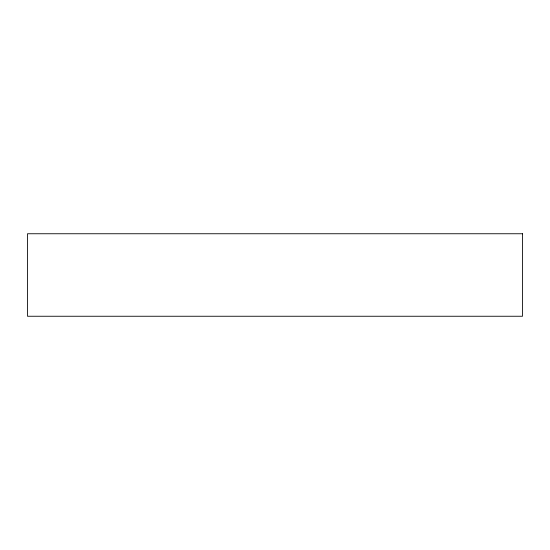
<?xml version="1.0" encoding="UTF-8"?>
<svg xmlns="http://www.w3.org/2000/svg" width="550" height="550" viewBox="0 0 550 550"><rect width="100%" height="100%" fill="white"/><g stroke="black" fill="none" stroke-linecap="round" stroke-linejoin="round"><path stroke-width="0.82" d="M522.5 233.75L27.5 233.75L27.5 316.25L522.5 316.25L522.5 233.75"/></g></svg>
